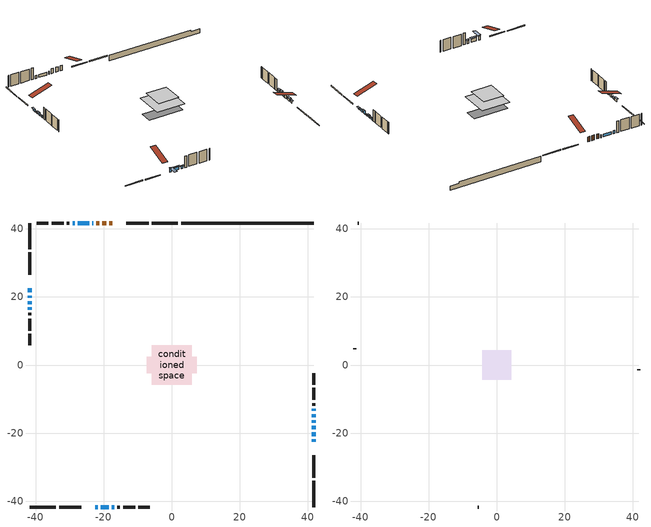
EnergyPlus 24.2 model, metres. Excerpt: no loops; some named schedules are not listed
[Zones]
conditioned space
 floor outside (Floor1 construction): -1.67,-1.67 -1.67,1.67 1.67,1.67 1.67,-1.67 z0.31
 floor adiabatic (AdiabaticFloorConstruction): -5.88,-5.88 -5.88,5.88 5.88,5.88 5.88,-5.88 z2.75
 floor foundation (Slab1 construction): -7.28,-2.48 -7.28,2.48 7.28,2.48 7.28,-2.48 z-1.98
 wall outside (RimJoist1 construction): 1.8,41.75 -5.9,41.75 / -41.75,-41.75 -34.04,-41.75 / -41.75,41.75 -41.75,34.04 / 41.75,-41.75 41.75,-34.04 z0.31:0.61
 wall outside (RimJoist2 construction): -6.83,41.75 -13.37,41.75 / -33.11,-41.75 -26.57,-41.75 / -41.75,33.11 -41.75,26.57 / 41.75,-33.11 41.75,-26.57 z0.31:0.61
 wall outside (AdiabaticWallConstruction 1): -17.44,41.75 -18.3,41.75 / -19.23,41.75 -20.43,41.75 / -21.35,41.75 -22.21,41.75 z0.31:2.34
 wall outside (AdiabaticWallConstruction): -22.5,-41.75 -21.74,-41.75 z0.31:1.99; -20.81,-41.75 -18.55,-41.75 z0.31:1.76; 41.75,-22.5 41.75,-21.84 z0.31:1.07; 41.75,-20.91 41.75,-19.77 z0.31:1.28; 41.75,-18.84 41.75,-17.87 z0.31:1.68; -17.62,-41.75 -16.96,-41.75 z0.31:1.45; -41.75,22.5 -41.75,21.33 / 41.75,-13.51 41.75,-12.9 z0.31:1.23; 41.75,-16.95 41.75,-16.28 / -41.75,20.41 -41.75,19.74 z0.31:0.72; -23.14,41.75 -23.36,41.75 / -41.75,18.81 -41.75,17.9 / -24.29,41.75 -27.59,41.75 / -28.52,41.75 -29.16,41.75 z0.31:1.53; 41.75,-15.35 41.75,-14.44 z0.31:1.43; -41.75,16.97 -41.75,16.28 z0.31:1.13
 wall outside (Wall1 construction): -30.09,41.75 -30.87,41.75 / -16.03,-41.75 -15.24,-41.75 / -41.75,15.35 -41.75,14.57 / 41.75,-11.97 41.75,-11.18 z0.31:5.19
 wall outside (Wall2 construction): -31.8,41.75 -35.34,41.75 / -14.31,-41.75 -10.77,-41.75 / -41.75,13.64 -41.75,10.1 / 41.75,-10.25 41.75,-6.71 z0.31:5.19
 wall outside (Wall3 construction): -36.27,41.75 -39.62,41.75 / -9.84,-41.75 -6.49,-41.75 / -41.75,9.17 -41.75,5.82 / 41.75,-5.78 41.75,-2.43 z0.31:5.19
 wall foundation (FoundationWall1 construction): 2.73,41.75,-1.98 2.73,41.75,0.31 37.84,41.75,0.31 37.84,41.75,-0.34 41.75,41.75,-0.34 41.75,41.75,-1.98
 window (WindowConstruction 12): -22.5,-41.75 -21.74,-41.75 z0.31:1.99
 window (WindowConstruction 6): -20.81,-41.75 -18.55,-41.75 z0.31:1.76
 window (WindowConstruction 7): 41.75,-22.5 41.75,-21.84 z0.31:1.07
 window (WindowConstruction 8): 41.75,-20.91 41.75,-19.77 z0.31:1.28
 window (WindowConstruction 9): 41.75,-18.84 41.75,-17.87 z0.31:1.68
 window (WindowConstruction 10): -17.62,-41.75 -16.96,-41.75 z0.31:1.45
 window (WindowConstruction 11): -41.75,22.5 -41.75,21.33 z0.31:1.22
 window (WindowConstruction 13): 41.75,-16.94 41.75,-16.28 z0.31:0.72
 window (WindowConstruction 14): -41.75,20.4 -41.75,19.74 z0.31:0.72
 window (WindowConstruction 15): -23.14,41.75 -23.36,41.75 z0.31:1.53
 window (WindowConstruction): 41.75,-15.35 41.75,-14.44 z0.31:1.43
 window (WindowConstruction 1): 41.75,-13.51 41.75,-12.9 z0.31:1.22
 window (WindowConstruction 2): -41.75,18.81 -41.75,17.9 z0.31:1.53
 window (WindowConstruction 3): -41.75,16.97 -41.75,16.28 z0.31:1.12
 window (WindowConstruction 4): -24.29,41.75 -27.59,41.75 z0.31:1.53
 window (WindowConstruction 5): -28.52,41.75 -29.16,41.75 z0.31:1.53
 door (Door): -17.44,41.75 -18.3,41.75 z0.31:2.34
 door (Door 1): -19.23,41.75 -20.43,41.75 z0.31:2.34
 door (Door 2): -21.36,41.75 -22.21,41.75 z0.31:2.34
 ceiling adiabatic (AdiabaticFloorConstruction): 5.88,-5.88 5.88,5.88 -5.88,5.88 -5.88,-5.88 z2.75
attic - vented
 floor to conditioned space (Floor2 construction Reversed): -4.32,-4.32 -4.32,4.32 4.32,4.32 4.32,-4.32 z5.19
 wall outside (Wall4 construction): -40.55,41.75 -40.82,41.75 / -5.56,-41.75 -5.3,-41.75 / -41.75,4.89 -41.75,4.62 / 41.75,-1.5 41.75,-1.24 z0.31:5.19
 roof outside (Roof1 construction): -16.51,41.75,5.19 -16.51,33.34,7.99 -14.3,33.34,7.99 -14.3,41.75,5.19; -23.43,-41.75,5.19 -23.43,-33.34,7.99 -25.65,-33.34,7.99 -25.65,-41.75,5.19; -41.75,23.43,5.19 -33.34,23.43,7.99 -33.34,25.65,7.99 -41.75,25.65,5.19; 41.75,-23.43,5.19 33.34,-23.43,7.99 33.34,-25.65,7.99 41.75,-25.65,5.19
shading: -21.5,-41.75 -22.74,-41.75 -22.74,-45.41 -21.5,-45.41 z2.23; -18.31,-41.75 -21.05,-41.75 -21.05,-42.35 -18.31,-42.35 z2; 41.75,-21.6 41.75,-22.74 42.35,-22.74 42.35,-21.6 z1.31; 41.75,-19.53 41.75,-21.15 42.35,-21.15 42.35,-19.53 z1.52; 41.75,-17.63 41.75,-19.08 42.35,-19.08 42.35,-17.63 z1.92; -16.72,-41.75 -17.86,-41.75 -17.86,-42.35 -16.72,-42.35 z1.69; -41.75,21.09 -41.75,22.74 -42.35,22.74 -42.35,21.09 z1.47; 41.75,-16.04 41.75,-17.18 42.35,-17.18 42.35,-16.04 z0.96; -41.75,19.5 -41.75,20.65 -42.35,20.65 -42.35,19.5 z0.96; 41.75,-14.2 41.75,-15.59 42.35,-15.59 42.35,-14.2 z1.67; 41.75,-12.66 41.75,-13.75 42.35,-13.75 42.35,-12.66 z1.47; -41.75,17.66 -41.75,19.05 -42.35,19.05 -42.35,17.66 z1.77; -41.75,16.04 -41.75,17.21 -42.35,17.21 -42.35,16.04 z1.36
[Building]
Building 1: Terrain=Suburbs
[Site:Location]
London AP_ON: Latitude {deg}=43.03; Longitude {deg}=-81.15; Time Zone {hr}=-5; Elevation {m}=278; Keep Site Location Information=Yes
[Site:GroundTemperature:Shallow]
3.98693, 1.93205, 1.76749, 2.74264, 6.6573, 10.5537, 13.9317, 16.0716, 16.2534, 14.513, 11.2211, 7.44421
[Site:WaterMainsTemperature]
Calculation Method=Schedule; Temperature Schedule=mains temperature schedule
[Material] Roughness=Rough; Thermal Absorptance=0.9
Name | Thickness {m} | Conductivity {W/m-K} | Density {kg/m3} | Specific Heat {J/kg-K} | Solar Absorptance | Visible Absorptance
asphalt or fiberglass shingles | 0.00635 | 0.162714 | 1121.4 | 1465.45 | 0.4 | 0.4
ceiling loosefill ins | 0.169333 | 0.0480833 | 16.02 | 1046.75 | 0.7 | 0.7
ceiling stud and cavity | 0.1397 | 0.463952 | 65.682 | 1177.47 | 0.7 | 0.7
concrete 4.0 in. | 0.1016 | 1.803125 | 2242.8 | 837.4 | 0.7 | 0.7
concrete 8.0 in. | 0.2032 | 1.803125 | 2242.8 | 837.4 | 0.7 | 0.7
door material | 0.04445 | 0.053851 | 512.64 | 1214.23 | 0.7 | 0.7
door material 1 | 0.04445 | 0.20624 | 512.64 | 1214.23 | 0.7 | 0.7
exterior vertical ins | 0.0457286 | 0.029427 | 32.04 | 1214.23 | 0.7 | 0.7
floor covering | 0.0127 | 0.0433444 | 54.468 | 1339.84 | 0.6 | 0.6
floor rigid ins; rim joist rigid ins | 0.051816 | 0.029427 | 32.04 | 1214.23 | 0.7 | 0.7
floor rigid ins 1; wall rigid ins | 0.512978 | 0.029427 | 32.04 | 1214.23 | 0.7 | 0.7
floor stud and cavity | 0.1397 | 0.0815226 | 92.3553 | 1139.71 | 0.7 | 0.7
floor stud and cavity 1 | 0.1397 | 1.75129 | 37.0049 | 1207.88 | 0.7 | 0.7
furniture material conditioned space 1 | 0.1524 | 0.115458 | 640.8 | 1214.23 | 0.6 | 0.6
gypsum board | 0.0127 | 0.160291 | 801 | 837.4 | 0.6 | 0.6
gypsum board 1 | 0.0127 | 0.160291 | 801 | 837.4 | 0.7 | 0.7
osb sheathing 0.5 in. | 0.0127 | 0.115458 | 512.64 | 1214.23 | 0.7 | 0.7
osb sheathing 0.75 in. | 0.01905 | 0.115458 | 512.64 | 1214.23 | 0.7 | 0.7
osb sheathing 2.0 in. | 0.0508 | 0.115458 | 512.64 | 1214.23 | 0.7 | 0.7
rim joist stud and cavity | 0.0508 | 0.0402607 | 125.044 | 1163.47 | 0.6 | 0.6
rim joist stud and cavity 1 | 0.0508 | 0.0406006 | 125.044 | 1163.47 | 0.6 | 0.6
wall stud and cavity | 0.1397 | 0.0917207 | 139.0536 | 1170.24 | 0.7 | 0.7
wall stud and cavity 1 | 0.1397 | 0.0823012 | 139.0536 | 1170.24 | 0.7 | 0.7
wall stud and cavity 2 | 0.1397 | 0.094676 | 139.0536 | 1170.24 | 0.7 | 0.7
wall stud and cavity 3 | 0.0889 | 6.9971 | 50.32683 | 1063.81 | 0.6 | 0.6
wall stud and cavity 4 | 0.0889 | 0.380278 | 52.3479 | 1209.89 | 0.7 | 0.7
wall stud and cavity 5 | 0.0889 | 0.391764 | 83.0341 | 1211.67 | 0.7 | 0.7
wood siding | 0.0254 | 0.102417 | 544.68 | 1172.36 | 0.4 | 0.4
wood siding 1 | 0.00254 | 0.102417 | 544.68 | 1172.36 | 0.4 | 0.4
wood siding 2; wood siding 3; wood siding 4 | 0.0254 | 0.102417 | 544.68 | 1172.36 | 0.7 | 0.7
[WindowMaterial:SimpleGlazingSystem]
Name | U-Factor {W/m2-K} | Solar Heat Gain Coefficient
WindowMaterial | 3.28416 | 0.53
WindowMaterial 1 | 3.267689 | 0.46
WindowMaterial 10 | 3.267689 | 0.53
WindowMaterial 11 | 4.48392 | 0.64
WindowMaterial 12 | 3.2234 | 0.36
WindowMaterial 2 | 3.28416 | 0.54
WindowMaterial 3 | 3.31425 | 0.38
WindowMaterial 4 | 3.27734 | 0.62
WindowMaterial 5 | 3.31141 | 0.61
WindowMaterial 6 | 3.27961 | 0.65
WindowMaterial 7 | 3.26882 | 0.45
WindowMaterial 8 | 3.28586 | 0.54
WindowMaterial 9 | 3.30232 | 0.66
[Construction]
AdiabaticFloorConstruction: floor stud and cavity 1, floor rigid ins 1, osb sheathing 0.75 in., floor covering
AdiabaticWallConstruction: wood siding 3, wall rigid ins, wall stud and cavity 4, gypsum board
AdiabaticWallConstruction 1: wood siding 4, wall rigid ins, wall stud and cavity 4, gypsum board
Door; Door 1: door material
Door 2: door material 1
Floor1 construction: floor stud and cavity, floor rigid ins, osb sheathing 0.75 in., floor covering
Floor2 construction Reversed: gypsum board, ceiling stud and cavity, ceiling loosefill ins
FoundationWall1 construction: concrete 8.0 in., gypsum board 1
furniture construction conditioned space 1: furniture material conditioned space 1
PartitionWallConstruction: gypsum board, wall stud and cavity 5, gypsum board
RimJoist1 construction: wood siding 2, rim joist rigid ins, osb sheathing 2.0 in., rim joist stud and cavity
RimJoist2 construction: wood siding 2, rim joist rigid ins, osb sheathing 2.0 in., rim joist stud and cavity 1
Roof1 construction: asphalt or fiberglass shingles
Slab1 construction: concrete 4.0 in.
Wall1 construction: wood siding, osb sheathing 0.5 in., wall stud and cavity, gypsum board
Wall2 construction: wood siding, osb sheathing 0.5 in., wall stud and cavity 1, gypsum board
Wall3 construction: wood siding, osb sheathing 0.5 in., wall stud and cavity 2, gypsum board
Wall4 construction: wood siding 1, wall stud and cavity 3
WindowConstruction: WindowMaterial
WindowConstruction 1: WindowMaterial 1
WindowConstruction 10: WindowMaterial 10
WindowConstruction 11; WindowConstruction 2: WindowMaterial 2
WindowConstruction 12: WindowMaterial 11
WindowConstruction 13; WindowConstruction 14; WindowConstruction 15: WindowMaterial 12
WindowConstruction 3: WindowMaterial 3
WindowConstruction 4: WindowMaterial 4
WindowConstruction 5: WindowMaterial 5
WindowConstruction 6: WindowMaterial 6
WindowConstruction 7: WindowMaterial 7
WindowConstruction 8: WindowMaterial 8
WindowConstruction 9: WindowMaterial 9
[Zone] Multiplier=1; Part of Total Floor Area=Yes
Name | Volume {m3}
attic - vented | 33.8977
conditioned space | 525.8
[Space]
Name | Zone | Volume {m3}
attic - vented 1 | attic - vented | 33.8977
conditioned space 1 | conditioned space | 525.8
[ZoneInfiltration:EffectiveLeakageArea]
infil attic - vented 1: Zone or Space=attic - vented 1; Schedule=Always On Discrete; Effective Air Leakage Area {cm2}=3251.35; Stack Coefficient=0.000534005; Wind Coefficient=1.56132e-05
[ZoneMixing]
whole house fan mix: Zone or Space=attic - vented; Schedule=Always On Continuous; Design Flow Rate Calculation Method=Flow/Zone; Design Flow Rate {m3/s}=0; Source Zone or Space=conditioned space
[SurfaceProperty:ExposedFoundationPerimeter]
Slab1: Exposed Perimeter Calculation Method=TotalExposedPerimeter; Total Exposed Perimeter {m}=39.014
[InternalMass] Zone or ZoneList=conditioned space; Space or SpaceList=conditioned space 1
Name | Construction | Surface Area {m2}
furniture mass conditioned space 1 | furniture construction conditioned space 1 | 88.576
partition wall mass | PartitionWallConstruction | 221.44
[Lights]
interior lighting: Zone or ZoneList or Space or SpaceList=conditioned space 1; Schedule=interior lighting schedule; Design Level Calculation Method=LightingLevel; Lighting Level {W}=343.2; Return Air Fraction=0; Fraction Radiant=0.6; Fraction Visible=0.2; Fraction Replaceable=1
[People]
occupants: Zone or ZoneList or Space or SpaceList=conditioned space 1; Number of People Schedule=occupants schedule; Number of People Calculation Method=People; Number of People=3; Fraction Radiant=0.314171; Sensible Heat Fraction=0.56303; Activity Level Schedule=occupants activity schedule; Carbon Dioxide Generation Rate {m3/s-W}=0; Enable ASHRAE 55 Comfort Warnings=No; Mean Radiant Temperature Calculation Type=EnclosureAveraged
[ElectricEquipment] Zone or ZoneList or Space or SpaceList=conditioned space 1; Design Level Calculation Method=EquipmentLevel
Name | Schedule | Design Level {W} | Fraction Latent | Fraction Radiant | Fraction Lost
clothes dryer | clothes dryer schedule | 140.772 | 0.015 | 0.081 | 0.85
clothes washer | clothes washer schedule | 32.1985 | 0.03 | 0.162 | 0.7
cooking range | cooking range schedule | 215.147 | 0.08 | 0.432 | 0.2
dishwasher | dishwasher schedule | 66.8632 | 0.3 | 0.18 | 0.4
fridge | fridge schedule | 72.9452 | 0 | 0.6 | 0
mech vent bath fan 0 | mech vent bath fan 0 schedule | 50.2 | 0 | 0 | 1
mech vent bath fan 1 | mech vent bath fan 1 schedule | 50.2 | 0 | 0 | 1
mech vent house fan | mech vent house fan schedule | 0 | 0 | 0 | 1
mech vent house fan cfis | mech vent house fan cfis schedule | 0 | 0 | 0 | 0
mech vent range fan 0 | mech vent range fan 0 schedule | 57 | 0 | 0 | 1
misc plug loads | misc plug loads schedule | 494.7 | 0.045 | 0.513 | 0.1
whole house fan | Always On Discrete | 0 | 0 | 0 | 1
[OtherEquipment] Zone or ZoneList or Space or SpaceList=conditioned space 1; Design Level Calculation Method=EquipmentLevel
Name | Fuel Type | Schedule | Design Level {W} | Fraction Latent | Fraction Radiant | Fraction Lost
clothes dryer 1 | Electricity | clothes dryer schedule | 0 | 0.015 | 0.081 | 0.85
cooking range 1 | Electricity | cooking range schedule | 0 | 0.08 | 0.432 | 0.2
general water use latent | None | general water use schedule | 62.594 | 1 | 0 | 0
general water use sensible | None | general water use schedule | -61.6891 | 0 | 0.6 | 0
mech vent house fan latent load | None | Always On Discrete | 0 | 1 | 0 | 0
mech vent house fan sensible load | None | Always On Discrete | 0 | 0 | 0 | 0
water heater energy adjustment1 | NaturalGas | Always On Discrete | 0.01 | 0 | 0 | 1
[ZoneInfiltration:DesignFlowRate] Zone or ZoneList or Space or SpaceList=conditioned space 1; Schedule=Always On Discrete; Design Flow Rate Calculation Method=Flow/Zone; Design Flow Rate {m3/s}=0
infil flow; natural vent flow; whole house fan flow
[Foundation:Kiva]
Foundation Kiva 1: Initial Indoor Air Temperature {C}=18; Wall Height Above Grade {m}=0.309982; Wall Depth Below Slab {m}=0.2032; Custom Block Material Name 1=exterior vertical ins; Custom Block Depth 1 {m}=2.28999; Custom Block X Position 1 {m}=0.2159; Custom Block Z Position 1 {m}=0
[Foundation:Kiva:Settings]
Soil Conductivity {W/m-K}=0.849921; Soil Density {kg/m3}=1842.3; Soil Specific Heat {J/kg-K}=418.7; Ground Solar Absorptivity=0.9; Ground Thermal Absorptivity=0.9; Ground Surface Roughness {m}=0.03; Far-Field Width {m}=40; Deep-Ground Boundary Condition=ZeroFlux; Deep-Ground Depth {m}=40; Minimum Cell Dimension {m}=0.2; Maximum Cell Growth Coefficient=3; Simulation Timestep=Timestep
[Exterior:Lights]
exterior lighting: Schedule=exterior lighting schedule; Design Level {W}=75.6
[Schedule:Constant]
Name | Hourly Value
Always On Continuous; mech vent house fan schedule; mech vent house fan cfis schedule; Always On Discrete | 1
occupants activity schedule | 117.228
fridge schedule | 0
[Schedule:Week:Daily]
interior lighting schedule Week Rule - Jan1-Jan27: interior lighting schedule day, interior lighting schedule day, interior lighting schedule day, interior lighting schedule day, interior lighting schedule day, interior lighting schedule day, interior lighting schedule day, interior lighting schedule default day, interior lighting schedule default day, interior lighting schedule default day, interior lighting schedule default day, interior lighting schedule default day
interior lighting schedule Week Rule - Jan28-Feb3: interior lighting schedule day, interior lighting schedule day, interior lighting schedule day, interior lighting schedule day, interior lighting schedule day 1, interior lighting schedule day 1, interior lighting schedule day 1, interior lighting schedule default day, interior lighting schedule default day, interior lighting schedule default day, interior lighting schedule default day, interior lighting schedule default day
interior lighting schedule Week Rule - Feb4-Feb24: interior lighting schedule day 1, interior lighting schedule day 1, interior lighting schedule day 1, interior lighting schedule day 1, interior lighting schedule day 1, interior lighting schedule day 1, interior lighting schedule day 1, interior lighting schedule default day, interior lighting schedule default day, interior lighting schedule default day, interior lighting schedule default day, interior lighting schedule default day
interior lighting schedule Week Rule - Feb25-Mar3: interior lighting schedule day 1, interior lighting schedule day 1, interior lighting schedule day 1, interior lighting schedule day 1, interior lighting schedule day 2, interior lighting schedule day 2, interior lighting schedule day 2, interior lighting schedule default day, interior lighting schedule default day, interior lighting schedule default day, interior lighting schedule default day, interior lighting schedule default day
interior lighting schedule Week Rule - Mar4-Mar31: interior lighting schedule day 2, interior lighting schedule day 2, interior lighting schedule day 2, interior lighting schedule day 2, interior lighting schedule day 2, interior lighting schedule day 2, interior lighting schedule day 2, interior lighting schedule default day, interior lighting schedule default day, interior lighting schedule default day, interior lighting schedule default day, interior lighting schedule default day
interior lighting schedule Week Rule - Apr1-Apr28: interior lighting schedule day 3, interior lighting schedule day 3, interior lighting schedule day 3, interior lighting schedule day 3, interior lighting schedule day 3, interior lighting schedule day 3, interior lighting schedule day 3, interior lighting schedule default day, interior lighting schedule default day, interior lighting schedule default day, interior lighting schedule default day, interior lighting schedule default day
interior lighting schedule Week Rule - Apr29-May5: interior lighting schedule day 3, interior lighting schedule day 3, interior lighting schedule day 4, interior lighting schedule day 4, interior lighting schedule day 4, interior lighting schedule day 4, interior lighting schedule day 4, interior lighting schedule default day, interior lighting schedule default day, interior lighting schedule default day, interior lighting schedule default day, interior lighting schedule default day
interior lighting schedule Week Rule - May6-May26: interior lighting schedule day 4, interior lighting schedule day 4, interior lighting schedule day 4, interior lighting schedule day 4, interior lighting schedule day 4, interior lighting schedule day 4, interior lighting schedule day 4, interior lighting schedule default day, interior lighting schedule default day, interior lighting schedule default day, interior lighting schedule default day, interior lighting schedule default day
interior lighting schedule Week Rule - May27-Jun2: interior lighting schedule day 4, interior lighting schedule day 4, interior lighting schedule day 4, interior lighting schedule day 4, interior lighting schedule day 4, interior lighting schedule day 5, interior lighting schedule day 5, interior lighting schedule default day, interior lighting schedule default day, interior lighting schedule default day, interior lighting schedule default day, interior lighting schedule default day
interior lighting schedule Week Rule - Jun3-Jun30: interior lighting schedule day 5, interior lighting schedule day 5, interior lighting schedule day 5, interior lighting schedule day 5, interior lighting schedule day 5, interior lighting schedule day 5, interior lighting schedule day 5, interior lighting schedule default day, interior lighting schedule default day, interior lighting schedule default day, interior lighting schedule default day, interior lighting schedule default day
interior lighting schedule Week Rule - Jul1-Jul28: interior lighting schedule day 6, interior lighting schedule day 6, interior lighting schedule day 6, interior lighting schedule day 6, interior lighting schedule day 6, interior lighting schedule day 6, interior lighting schedule day 6, interior lighting schedule default day, interior lighting schedule default day, interior lighting schedule default day, interior lighting schedule default day, interior lighting schedule default day
interior lighting schedule Week Rule - Jul29-Aug4: interior lighting schedule day 6, interior lighting schedule day 6, interior lighting schedule day 6, interior lighting schedule day 7, interior lighting schedule day 7, interior lighting schedule day 7, interior lighting schedule day 7, interior lighting schedule default day, interior lighting schedule default day, interior lighting schedule default day, interior lighting schedule default day, interior lighting schedule default day
interior lighting schedule Week Rule - Aug5-Aug25: interior lighting schedule day 7, interior lighting schedule day 7, interior lighting schedule day 7, interior lighting schedule day 7, interior lighting schedule day 7, interior lighting schedule day 7, interior lighting schedule day 7, interior lighting schedule default day, interior lighting schedule default day, interior lighting schedule default day, interior lighting schedule default day, interior lighting schedule default day
interior lighting schedule Week Rule - Aug26-Sep1: interior lighting schedule day 7, interior lighting schedule day 7, interior lighting schedule day 7, interior lighting schedule day 7, interior lighting schedule day 7, interior lighting schedule day 7, interior lighting schedule day 8, interior lighting schedule default day, interior lighting schedule default day, interior lighting schedule default day, interior lighting schedule default day, interior lighting schedule default day
interior lighting schedule Week Rule - Sep2-Sep29: interior lighting schedule day 8, interior lighting schedule day 8, interior lighting schedule day 8, interior lighting schedule day 8, interior lighting schedule day 8, interior lighting schedule day 8, interior lighting schedule day 8, interior lighting schedule default day, interior lighting schedule default day, interior lighting schedule default day, interior lighting schedule default day, interior lighting schedule default day
interior lighting schedule Week Rule - Sep30-Oct6: interior lighting schedule day 8, interior lighting schedule day 9, interior lighting schedule day 9, interior lighting schedule day 9, interior lighting schedule day 9, interior lighting schedule day 9, interior lighting schedule day 9, interior lighting schedule default day, interior lighting schedule default day, interior lighting schedule default day, interior lighting schedule default day, interior lighting schedule default day
interior lighting schedule Week Rule - Oct7-Oct27: interior lighting schedule day 9, interior lighting schedule day 9, interior lighting schedule day 9, interior lighting schedule day 9, interior lighting schedule day 9, interior lighting schedule day 9, interior lighting schedule day 9, interior lighting schedule default day, interior lighting schedule default day, interior lighting schedule default day, interior lighting schedule default day, interior lighting schedule default day
interior lighting schedule Week Rule - Oct28-Nov3: interior lighting schedule day 9, interior lighting schedule day 9, interior lighting schedule day 9, interior lighting schedule day 9, interior lighting schedule day 10, interior lighting schedule day 10, interior lighting schedule day 10, interior lighting schedule default day, interior lighting schedule default day, interior lighting schedule default day, interior lighting schedule default day, interior lighting schedule default day
interior lighting schedule Week Rule - Nov4-Nov24: interior lighting schedule day 10, interior lighting schedule day 10, interior lighting schedule day 10, interior lighting schedule day 10, interior lighting schedule day 10, interior lighting schedule day 10, interior lighting schedule day 10, interior lighting schedule default day, interior lighting schedule default day, interior lighting schedule default day, interior lighting schedule default day, interior lighting schedule default day
interior lighting schedule Week Rule - Nov25-Dec1: interior lighting schedule day 10, interior lighting schedule day 10, interior lighting schedule day 10, interior lighting schedule day 10, interior lighting schedule day 10, interior lighting schedule day 10, interior lighting schedule day 11, interior lighting schedule default day, interior lighting schedule default day, interior lighting schedule default day, interior lighting schedule default day, interior lighting schedule default day
interior lighting schedule Week Rule - Dec2-Dec31: interior lighting schedule day 11, interior lighting schedule day 11, interior lighting schedule day 11, interior lighting schedule day 11, interior lighting schedule day 11, interior lighting schedule day 11, interior lighting schedule day 11, interior lighting schedule default day, interior lighting schedule default day, interior lighting schedule default day, interior lighting schedule default day, interior lighting schedule default day
occupants schedule Week Rule - Jan1-Dec31: occupants schedule day, occupants schedule day, occupants schedule day, occupants schedule day, occupants schedule day, occupants schedule day, occupants schedule day, occupants schedule default day, occupants schedule default day, occupants schedule default day, occupants schedule default day, occupants schedule default day
clothes dryer schedule Week Rule - Jan1-Dec31: clothes dryer schedule day, clothes dryer schedule day, clothes dryer schedule day, clothes dryer schedule day, clothes dryer schedule day, clothes dryer schedule day, clothes dryer schedule day, clothes dryer schedule default day, clothes dryer schedule default day, clothes dryer schedule default day, clothes dryer schedule default day, clothes dryer schedule default day
clothes washer schedule Week Rule - Jan1-Dec31: clothes washer schedule day, clothes washer schedule day, clothes washer schedule day, clothes washer schedule day, clothes washer schedule day, clothes washer schedule day, clothes washer schedule day, clothes washer schedule default day, clothes washer schedule default day, clothes washer schedule default day, clothes washer schedule default day, clothes washer schedule default day
cooking range schedule Week Rule - Jan1-Dec31: cooking range schedule day, cooking range schedule day, cooking range schedule day, cooking range schedule day, cooking range schedule day, cooking range schedule day, cooking range schedule day, cooking range schedule default day, cooking range schedule default day, cooking range schedule default day, cooking range schedule default day, cooking range schedule default day
dishwasher schedule Week Rule - Jan1-Dec31: dishwasher schedule day, dishwasher schedule day, dishwasher schedule day, dishwasher schedule day, dishwasher schedule day, dishwasher schedule day, dishwasher schedule day, dishwasher schedule default day, dishwasher schedule default day, dishwasher schedule default day, dishwasher schedule default day, dishwasher schedule default day
mech vent bath fan 0 schedule Week Rule - Jan1-Dec31: mech vent bath fan 0 schedule day, mech vent bath fan 0 schedule day, mech vent bath fan 0 schedule day, mech vent bath fan 0 schedule day, mech vent bath fan 0 schedule day, mech vent bath fan 0 schedule day, mech vent bath fan 0 schedule day, mech vent bath fan 0 schedule default day, mech vent bath fan 0 schedule default day, mech vent bath fan 0 schedule default day, mech vent bath fan 0 schedule default day, mech vent bath fan 0 schedule default day
mech vent bath fan 1 schedule Week Rule - Jan1-Dec31: mech vent bath fan 1 schedule day, mech vent bath fan 1 schedule day, mech vent bath fan 1 schedule day, mech vent bath fan 1 schedule day, mech vent bath fan 1 schedule day, mech vent bath fan 1 schedule day, mech vent bath fan 1 schedule day, mech vent bath fan 1 schedule default day, mech vent bath fan 1 schedule default day, mech vent bath fan 1 schedule default day, mech vent bath fan 1 schedule default day, mech vent bath fan 1 schedule default day
mech vent range fan 0 schedule Week Rule - Jan1-Dec31: mech vent range fan 0 schedule day, mech vent range fan 0 schedule day, mech vent range fan 0 schedule day, mech vent range fan 0 schedule day, mech vent range fan 0 schedule day, mech vent range fan 0 schedule day, mech vent range fan 0 schedule day, mech vent range fan 0 schedule default day, mech vent range fan 0 schedule default day, mech vent range fan 0 schedule default day, mech vent range fan 0 schedule default day, mech vent range fan 0 schedule default day
misc plug loads schedule Week Rule - Jan1-Dec31: misc plug loads schedule day, misc plug loads schedule day, misc plug loads schedule day, misc plug loads schedule day, misc plug loads schedule day, misc plug loads schedule day, misc plug loads schedule day, misc plug loads schedule default day, misc plug loads schedule default day, misc plug loads schedule default day, misc plug loads schedule default day, misc plug loads schedule default day
general water use schedule Week Rule - Jan1-Dec31: general water use schedule day, general water use schedule day, general water use schedule day, general water use schedule day, general water use schedule day, general water use schedule day, general water use schedule day, general water use schedule default day, general water use schedule default day, general water use schedule default day, general water use schedule default day, general water use schedule default day
exterior lighting schedule Week Rule - Jan1-Jan27: exterior lighting schedule day, exterior lighting schedule day, exterior lighting schedule day, exterior lighting schedule day, exterior lighting schedule day, exterior lighting schedule day, exterior lighting schedule day, exterior lighting schedule default day, exterior lighting schedule default day, exterior lighting schedule default day, exterior lighting schedule default day, exterior lighting schedule default day
exterior lighting schedule Week Rule - Jan28-Feb3: exterior lighting schedule day, exterior lighting schedule day, exterior lighting schedule day, exterior lighting schedule day, exterior lighting schedule day 1, exterior lighting schedule day 1, exterior lighting schedule day 1, exterior lighting schedule default day, exterior lighting schedule default day, exterior lighting schedule default day, exterior lighting schedule default day, exterior lighting schedule default day
exterior lighting schedule Week Rule - Feb4-Feb24: exterior lighting schedule day 1, exterior lighting schedule day 1, exterior lighting schedule day 1, exterior lighting schedule day 1, exterior lighting schedule day 1, exterior lighting schedule day 1, exterior lighting schedule day 1, exterior lighting schedule default day, exterior lighting schedule default day, exterior lighting schedule default day, exterior lighting schedule default day, exterior lighting schedule default day
exterior lighting schedule Week Rule - Feb25-Mar3: exterior lighting schedule day 1, exterior lighting schedule day 1, exterior lighting schedule day 1, exterior lighting schedule day 1, exterior lighting schedule day 2, exterior lighting schedule day 2, exterior lighting schedule day 2, exterior lighting schedule default day, exterior lighting schedule default day, exterior lighting schedule default day, exterior lighting schedule default day, exterior lighting schedule default day
exterior lighting schedule Week Rule - Mar4-Mar31: exterior lighting schedule day 2, exterior lighting schedule day 2, exterior lighting schedule day 2, exterior lighting schedule day 2, exterior lighting schedule day 2, exterior lighting schedule day 2, exterior lighting schedule day 2, exterior lighting schedule default day, exterior lighting schedule default day, exterior lighting schedule default day, exterior lighting schedule default day, exterior lighting schedule default day
exterior lighting schedule Week Rule - Apr1-Apr28: exterior lighting schedule day 3, exterior lighting schedule day 3, exterior lighting schedule day 3, exterior lighting schedule day 3, exterior lighting schedule day 3, exterior lighting schedule day 3, exterior lighting schedule day 3, exterior lighting schedule default day, exterior lighting schedule default day, exterior lighting schedule default day, exterior lighting schedule default day, exterior lighting schedule default day
exterior lighting schedule Week Rule - Apr29-May5: exterior lighting schedule day 3, exterior lighting schedule day 3, exterior lighting schedule day 4, exterior lighting schedule day 4, exterior lighting schedule day 4, exterior lighting schedule day 4, exterior lighting schedule day 4, exterior lighting schedule default day, exterior lighting schedule default day, exterior lighting schedule default day, exterior lighting schedule default day, exterior lighting schedule default day
exterior lighting schedule Week Rule - May6-May26: exterior lighting schedule day 4, exterior lighting schedule day 4, exterior lighting schedule day 4, exterior lighting schedule day 4, exterior lighting schedule day 4, exterior lighting schedule day 4, exterior lighting schedule day 4, exterior lighting schedule default day, exterior lighting schedule default day, exterior lighting schedule default day, exterior lighting schedule default day, exterior lighting schedule default day
exterior lighting schedule Week Rule - May27-Jun2: exterior lighting schedule day 4, exterior lighting schedule day 4, exterior lighting schedule day 4, exterior lighting schedule day 4, exterior lighting schedule day 4, exterior lighting schedule day 5, exterior lighting schedule day 5, exterior lighting schedule default day, exterior lighting schedule default day, exterior lighting schedule default day, exterior lighting schedule default day, exterior lighting schedule default day
exterior lighting schedule Week Rule - Jun3-Jun30: exterior lighting schedule day 5, exterior lighting schedule day 5, exterior lighting schedule day 5, exterior lighting schedule day 5, exterior lighting schedule day 5, exterior lighting schedule day 5, exterior lighting schedule day 5, exterior lighting schedule default day, exterior lighting schedule default day, exterior lighting schedule default day, exterior lighting schedule default day, exterior lighting schedule default day
[Schedule:Year]
interior lighting schedule: interior lighting schedule Week Rule - Jan1-Jan27, 1, 1, 1, 27, interior lighting schedule Week Rule - Jan28-Feb3, 1, 28, 2, 3, interior lighting schedule Week Rule - Feb4-Feb24, 2, 4, 2, 24, interior lighting schedule Week Rule - Feb25-Mar3, 2, 25, 3, 3, interior lighting schedule Week Rule - Mar4-Mar31, 3, 4, 3, 31, interior lighting schedule Week Rule - Apr1-Apr28, 4, 1, 4, 28, interior lighting schedule Week Rule - Apr29-May5, 4, 29, 5, 5, interior lighting schedule Week Rule - May6-May26, 5, 6, 5, 26, interior lighting schedule Week Rule - May27-Jun2, 5, 27, 6, 2, interior lighting schedule Week Rule - Jun3-Jun30, 6, 3, 6, 30, interior lighting schedule Week Rule - Jul1-Jul28, 7, 1, 7, 28, interior lighting schedule Week Rule - Jul29-Aug4, 7, 29, 8, 4, interior lighting schedule Week Rule - Aug5-Aug25, 8, 5, 8, 25, interior lighting schedule Week Rule - Aug26-Sep1, 8, 26, 9, 1, interior lighting schedule Week Rule - Sep2-Sep29, 9, 2, 9, 29, interior lighting schedule Week Rule - Sep30-Oct6, 9, 30, 10, 6, interior lighting schedule Week Rule - Oct7-Oct27, 10, 7, 10, 27, interior lighting schedule Week Rule - Oct28-Nov3, 10, 28, 11, 3, interior lighting schedule Week Rule - Nov4-Nov24, 11, 4, 11, 24, interior lighting schedule Week Rule - Nov25-Dec1, 11, 25, 12, 1, interior lighting schedule Week Rule - Dec2-Dec31, 12, 2, 12, 31
occupants schedule: occupants schedule Week Rule - Jan1-Dec31, 1, 1, 12, 31
clothes dryer schedule: clothes dryer schedule Week Rule - Jan1-Dec31, 1, 1, 12, 31
clothes washer schedule: clothes washer schedule Week Rule - Jan1-Dec31, 1, 1, 12, 31
cooking range schedule: cooking range schedule Week Rule - Jan1-Dec31, 1, 1, 12, 31
dishwasher schedule: dishwasher schedule Week Rule - Jan1-Dec31, 1, 1, 12, 31
mech vent bath fan 0 schedule: mech vent bath fan 0 schedule Week Rule - Jan1-Dec31, 1, 1, 12, 31
mech vent bath fan 1 schedule: mech vent bath fan 1 schedule Week Rule - Jan1-Dec31, 1, 1, 12, 31
mech vent range fan 0 schedule: mech vent range fan 0 schedule Week Rule - Jan1-Dec31, 1, 1, 12, 31
misc plug loads schedule: misc plug loads schedule Week Rule - Jan1-Dec31, 1, 1, 12, 31
general water use schedule: general water use schedule Week Rule - Jan1-Dec31, 1, 1, 12, 31
exterior lighting schedule: exterior lighting schedule Week Rule - Jan1-Jan27, 1, 1, 1, 27, exterior lighting schedule Week Rule - Jan28-Feb3, 1, 28, 2, 3, exterior lighting schedule Week Rule - Feb4-Feb24, 2, 4, 2, 24, exterior lighting schedule Week Rule - Feb25-Mar3, 2, 25, 3, 3, exterior lighting schedule Week Rule - Mar4-Mar31, 3, 4, 3, 31, exterior lighting schedule Week Rule - Apr1-Apr28, 4, 1, 4, 28, exterior lighting schedule Week Rule - Apr29-May5, 4, 29, 5, 5, exterior lighting schedule Week Rule - May6-May26, 5, 6, 5, 26, exterior lighting schedule Week Rule - May27-Jun2, 5, 27, 6, 2, exterior lighting schedule Week Rule - Jun3-Jun30, 6, 3, 6, 30, exterior lighting schedule Week Rule - Jul1-Jul28, 7, 1, 7, 28, exterior lighting schedule Week Rule - Jul29-Aug4, 7, 29, 8, 4, exterior lighting schedule Week Rule - Aug5-Aug25, 8, 5, 8, 25, exterior lighting schedule Week Rule - Aug26-Sep1, 8, 26, 9, 1, exterior lighting schedule Week Rule - Sep2-Sep29, 9, 2, 9, 29, exterior lighting schedule Week Rule - Sep30-Oct6, 9, 30, 10, 6, exterior lighting schedule Week Rule - Oct7-Oct27, 10, 7, 10, 27, exterior lighting schedule Week Rule - Oct28-Nov3, 10, 28, 11, 3, exterior lighting schedule Week Rule - Nov4-Nov24, 11, 4, 11, 24, exterior lighting schedule Week Rule - Nov25-Dec1, 11, 25, 12, 1, exterior lighting schedule Week Rule - Dec2-Dec31, 12, 2, 12, 31
[Schedule:Compact]
mains temperature schedule: Through: 01/01, For: AllDays, Until: 24:00, 7.96722, Through: 01/02, For: AllDays, Until: 24:00, 7.89722, Through: 01/03, For: AllDays, Until: 24:00, 7.82778, Through: 01/04, For: AllDays, Until: 24:00, 7.76, Through: 01/05, For: AllDays, Until: 24:00, 7.69333, Through: 01/06, For: AllDays, Until: 24:00, 7.62778, Through: 01/07, For: AllDays, Until: 24:00, 7.56389, Through: 01/08, For: AllDays, Until: 24:00, 7.50167, Through: 01/09, For: AllDays, Until: 24:00, 7.44056, Through: 01/10, For: AllDays, Until: 24:00, 7.38056, Through: 01/11, For: AllDays, Until: 24:00, 7.32222, Through: 01/12, For: AllDays, Until: 24:00, 7.26556, Through: 01/13, For: AllDays, Until: 24:00, 7.21, Through: 01/14, For: AllDays, Until: 24:00, 7.15556, Through: 01/15, For: AllDays, Until: 24:00, 7.10333, Through: 01/16, For: AllDays, Until: 24:00, 7.05222, Through: 01/17, For: AllDays, Until: 24:00, 7.00278, Through: 01/18, For: AllDays, Until: 24:00, 6.955, Through: 01/19, For: AllDays, Until: 24:00, 6.90833, Through: 01/20, For: AllDays, Until: 24:00, 6.86389, Through: 01/21, For: AllDays, Until: 24:00, 6.82056, Through: 01/22, For: AllDays, Until: 24:00, 6.77889, Through: 01/23, For: AllDays, Until: 24:00, 6.73889, Through: 01/24, For: AllDays, Until: 24:00, 6.7, Through: 01/25, For: AllDays, Until: 24:00, 6.66333, Through: 01/26, For: AllDays, Until: 24:00, 6.62833, Through: 01/27, For: AllDays, Until: 24:00, 6.59444, Through: 01/28, For: AllDays, Until: 24:00, 6.56278, Through: 01/29, For: AllDays, Until: 24:00, 6.53222, Through: 01/30, For: AllDays, Until: 24:00, 6.50389, Through: 01/31, For: AllDays, Until: 24:00, 6.47722, Through: 02/01, For: AllDays, Until: 24:00, 6.45167, Through: 02/02, For: AllDays, Until: 24:00, 6.42833, Through: 02/03, For: AllDays, Until: 24:00, 6.40667, Through: 02/04, For: AllDays, Until: 24:00, 6.38611, Through: 02/05, For: AllDays, Until: 24:00, 6.36778, Through: 02/06, For: AllDays, Until: 24:00, 6.35111, Through: 02/07, For: AllDays, Until: 24:00, 6.33611, Through: 02/08, For: AllDays, Until: 24:00, 6.32333, Through: 02/09, For: AllDays, Until: 24:00, 6.31167, Through: 02/10, For: AllDays, Until: 24:00, 6.30222, Through: 02/11, For: AllDays, Until: 24:00, 6.29389, Through: 02/12, For: AllDays, Until: 24:00, 6.28778, Through: 02/13, For: AllDays, Until: 24:00, 6.28333, Through: 02/14, For: AllDays, Until: 24:00, 6.28056, Through: 02/15, For: AllDays, Until: 24:00, 6.27944, Through: 02/16, For: AllDays, Until: 24:00, 6.28, Through: 02/17, For: AllDays, Until: 24:00, 6.28278, Through: 02/18, For: AllDays, Until: 24:00, 6.28722, Through: 02/19, For: AllDays, Until: 24:00, 6.29278, Through: 02/20, For: AllDays, Until: 24:00, 6.30056, Through: 02/21, For: AllDays, Until: 24:00, 6.31, Through: 02/22, For: AllDays, Until: 24:00, 6.32111, Through: 02/23, For: AllDays, Until: 24:00, 6.33444, Through: 02/24, For: AllDays, Until: 24:00, 6.34889, Through: 02/25, For: AllDays, Until: 24:00, 6.36556, Through: 02/26, For: AllDays, Until: 24:00, 6.38333, Through: 02/27, For: AllDays, Until: 24:00, 6.40333, Through: 02/28, For: AllDays, Until: 24:00, 6.425, Through: 03/01, For: AllDays, Until: 24:00, 6.44833, Through: 03/02, For: AllDays, Until: 24:00, 6.47278, Through: 03/03, For: AllDays, Until: 24:00, 6.49944, Through: 03/04, For: AllDays, Until: 24:00, 6.52778, Through: 03/05, For: AllDays, Until: 24:00, 6.55778, Through: 03/06, For: AllDays, Until: 24:00, 6.58944, Through: 03/07, For: AllDays, Until: 24:00, 6.62278, Through: 03/08, For: AllDays, Until: 24:00, 6.65778, Through: 03/09, For: AllDays, Until: 24:00, 6.69444, Through: 03/10, For: AllDays, Until: 24:00, 6.73278, Through: 03/11, For: AllDays, Until: 24:00, 6.77278, Through: 03/12, For: AllDays, Until: 24:00, 6.81389, Through: 03/13, For: AllDays, Until: 24:00, 6.85722, Through: 03/14, For: AllDays, Until: 24:00, 6.90167, Through: 03/15, For: AllDays, Until: 24:00, 6.94778, Through: 03/16, For: AllDays, Until: 24:00, 6.99556, Through: 03/17, For: AllDays, Until: 24:00, 7.045, Through: 03/18, For: AllDays, Until: 24:00, 7.09556, Through: 03/19, For: AllDays, Until: 24:00, 7.14778, Through: 03/20, For: AllDays, Until: 24:00, 7.20167, Through: 03/21, For: AllDays, Until: 24:00, 7.25667, Through: 03/22, For: AllDays, Until: 24:00, 7.31333, Through: 03/23, For: AllDays, Until: 24:00, 7.37167, Through: 03/24, For: AllDays, Until: 24:00, 7.43111, Through: 03/25, For: AllDays, Until: 24:00, 7.49222, Through: 03/26, For: AllDays, Until: 24:00, 7.55444, Through: 03/27, For: AllDays, Until: 24:00, 7.61833, Through: 03/28, For: AllDays, Until: 24:00, 7.68333, Through: 03/29, For: AllDays, Until: 24:00, 7.74944, Through: 03/30, For: AllDays, Until: 24:00, 7.81722, Through: 03/31, For: AllDays, Until: 24:00, 7.88667, Through: 04/01, For: AllDays, Until: 24:00, 7.95667, Through: 04/02, For: AllDays, Until: 24:00, 8.02833, Through: 04/03, For: AllDays, Until: 24:00, 8.10111, Through: 04/04, For: AllDays, Until: 24:00, 8.175, Through: 04/05, For: AllDays, Until: 24:00, 8.25, Through: 04/06, For: AllDays, Until: 24:00, 8.32667, Through: 04/07, For: AllDays, Until: 24:00, 8.40389, Through: 04/08, For: AllDays, Until: 24:00, 8.48278, Through: 04/09, For: AllDays, Until: 24:00, 8.56222, Through: 04/10, For: AllDays, Until: 24:00, 8.64278, Through: 04/11, For: AllDays, Until: 24:00, 8.725, Through: 04/12, For: AllDays, Until: 24:00, 8.80778, Through: 04/13, For: AllDays, Until: 24:00, 8.89167, Through: 04/14, For: AllDays, Until: 24:00, 8.97611, Through: 04/15, For: AllDays, Until: 24:00, 9.06167, Through: 04/16, For: AllDays, Until: 24:00, 9.14833, Through: 04/17, For: AllDays, Until: 24:00, 9.23611, Through: 04/18, For: AllDays, Until: 24:00, 9.32444, Through: 04/19, For: AllDays, Until: 24:00, 9.41389, Through: 04/20, For: AllDays, Until: 24:00, 9.50389, Through: 04/21, For: AllDays, Until: 24:00, 9.595, Through: 04/22, For: AllDays, Until: 24:00, 9.68667, Through: 04/23, For: AllDays, Until: 24:00, 9.77889, Through: 04/24, For: AllDays, Until: 24:00, 9.87222, Through: 04/25, For: AllDays, Until: 24:00, 9.96556, Through: 04/26, For: AllDays, Until: 24:00, 10.06, Through: 04/27, For: AllDays, Until: 24:00, 10.1556, Through: 04/28, For: AllDays, Until: 24:00, 10.2511, Through: 04/29, For: AllDays, Until: 24:00, 10.3472, Through: 04/30, For: AllDays, Until: 24:00, 10.4439, Through: 05/01, For: AllDays, Until: 24:00, 10.5411, Through: 05/02, For: AllDays, Until: 24:00, 10.6389, Through: 05/03, For: AllDays, Until: 24:00, 10.7372, Through: 05/04, For: AllDays, Until: 24:00, 10.8361, Through: 05/05, For: AllDays, Until: 24:00, 10.935, Through: 05/06, For: AllDays, Until: 24:00, 11.0344, Through: 05/07, For: AllDays, Until: 24:00, 11.1344, Through: 05/08, For: AllDays, Until: 24:00, 11.2344, Through: 05/09, For: AllDays, Until: 24:00, 11.335, Through: 05/10, For: AllDays, Until: 24:00, 11.4356, Through: 05/11, For: AllDays, Until: 24:00, 11.5361, Through: 05/12, For: AllDays, Until: 24:00, 11.6372, Through: 05/13, For: AllDays, Until: 24:00, 11.7383, Through: 05/14, For: AllDays, Until: 24:00, 11.84, Through: 05/15, For: AllDays, Until: 24:00, 11.9411, Through: 05/16, For: AllDays, Until: 24:00, 12.0428, Through: 05/17, For: AllDays, Until: 24:00, 12.1444, Through: 05/18, For: AllDays, Until: 24:00, 12.2456, Through: 05/19, For: AllDays, Until: 24:00, 12.3472, Through: 05/20, For: AllDays, Until: 24:00, 12.4489, Through: 05/21, For: AllDays, Until: 24:00, 12.55, Through: 05/22, For: AllDays, Until: 24:00, 12.6517, Through: 05/23, For: AllDays, Until: 24:00, 12.7528, Through: 05/24, For: AllDays, Until: 24:00, 12.8533, Through: 05/25, For: AllDays, Until: 24:00, 12.9544, Through: 05/26, For: AllDays, Until: 24:00, 13.055, Through: 05/27, For: AllDays, Until: 24:00, 13.155, Through: 05/28, For: AllDays, Until: 24:00, 13.255, Through: 05/29, For: AllDays, Until: 24:00, 13.355, Through: 05/30, For: AllDays, Until: 24:00, 13.4539, Through: 05/31, For: AllDays, Until: 24:00, 13.5533, Through: 06/01, For: AllDays, Until: 24:00, 13.6517, Through: 06/02, For: AllDays, Until: 24:00, 13.75, Through: 06/03, For: AllDays, Until: 24:00, 13.8472, Through: 06/04, For: AllDays, Until: 24:00, 13.9444, Through: 06/05, For: AllDays, Until: 24:00, 14.0411, Through: 06/06, For: AllDays, Until: 24:00, 14.1372, Through: 06/07, For: AllDays, Until: 24:00, 14.2328, Through: 06/08, For: AllDays, Until: 24:00, 14.3278, Through: 06/09, For: AllDays, Until: 24:00, 14.4217, Through: 06/10, For: AllDays, Until: 24:00, 14.5156, Through: 06/11, For: AllDays, Until: 24:00, 14.6083, Through: 06/12, For: AllDays, Until: 24:00, 14.7006, Through: 06/13, For: AllDays, Until: 24:00, 14.7922, Through: 06/14, For: AllDays, Until: 24:00, 14.8828, Through: 06/15, For: AllDays, Until: 24:00, 14.9728, Through: 06/16, For: AllDays, Until: 24:00, 15.0617, Through: 06/17, For: AllDays, Until: 24:00, 15.15, Through: 06/18, For: AllDays, Until: 24:00, 15.2372, Through: 06/19, For: AllDays, Until: 24:00, 15.3233, Through: 06/20, For: AllDays, Until: 24:00, 15.4089, Through: 06/21, For: AllDays, Until: 24:00, 15.4933, Through: 06/22, For: AllDays, Until: 24:00, 15.5772, Through: 06/23, For: AllDays, Until: 24:00, 15.6594, Through: 06/24, For: AllDays, Until: 24:00, 15.7411, Through: 06/25, For: AllDays, Until: 24:00, 15.8217, Through: 06/26, For: AllDays, Until: 24:00, 15.9006, Through: 06/27, For: AllDays, Until: 24:00, 15.9789, Through: 06/28, For: AllDays, Until: 24:00, 16.0561, Through: 06/29, For: AllDays, Until: 24:00, 16.1322, Through: 06/30, For: AllDays, Until: 24:00, 16.2072, Through: 07/01, For: AllDays, Until: 24:00, 16.2806, Through: 07/02, For: AllDays, Until: 24:00, 16.3528, Through: 07/03, For: AllDays, Until: 24:00, 16.4244, Through: 07/04, For: AllDays, Until: 24:00, 16.4939, Through: 07/05, For: AllDays, Until: 24:00, 16.5628, Through: 07/06, For: AllDays, Until: 24:00, 16.63, Through: 07/07, For: AllDays, Until: 24:00, 16.6961, Through: 07/08, For: AllDays, Until: 24:00, 16.7606, Through: 07/09, For: AllDays, Until: 24:00, 16.8239, Through: 07/10, For: AllDays, Until: 24:00, 16.8861, Through: 07/11, For: AllDays, Until: 24:00, 16.9467, Through: 07/12, For: AllDays, Until: 24:00, 17.0056, Through: 07/13, For: AllDays, Until: 24:00, 17.0633, Through: 07/14, For: AllDays, Until: 24:00, 17.12, Through: 07/15, For: AllDays, Until: 24:00, 17.1744, Through: 07/16, For: AllDays, Until: 24:00, 17.2278, Through: 07/17, For: AllDays, Until: 24:00, 17.28, Through: 07/18, For: AllDays, Until: 24:00, 17.33, Through: 07/19, For: AllDays, Until: 24:00, 17.3789, Through: 07/20, For: AllDays, Until: 24:00, 17.4261, Through: 07/21, For: AllDays, Until: 24:00, 17.4717, Through: 07/22, For: AllDays, Until: 24:00, 17.5161, Through: 07/23, For: AllDays, Until: 24:00, 17.5583, Through: 07/24, For: AllDays, Until: 24:00, 17.5994, Through: 07/25, For: AllDays, Until: 24:00, 17.6389, Through: 07/26, For: AllDays, Until: 24:00, 17.6767, Through: 07/27, For: AllDays, Until: 24:00, 17.7128, Through: 07/28, For: AllDays, Until: 24:00, 17.7472, Through: 07/29, For: AllDays, Until: 24:00, 17.78, Through: 07/30, For: AllDays, Until: 24:00, 17.8111, Through: 07/31, For: AllDays, Until: 24:00, 17.8406, Through: 08/01, For: AllDays, Until: 24:00, 17.8683, Through: 08/02, For: AllDays, Until: 24:00, 17.8944, Through: 08/03, For: AllDays, Until: 24:00, 17.9189, Through: 08/04, For: AllDays, Until: 24:00, 17.9417, Through: 08/05, For: AllDays, Until: 24:00, 17.9628, Through: 08/06, For: AllDays, Until: 24:00, 17.9822, Through: 08/07, For: AllDays, Until: 24:00, 18, Through: 08/08, For: AllDays, Until: 24:00, 18.0156, Through: 08/09, For: AllDays, Until: 24:00, 18.03, Through: 08/10, For: AllDays, Until: 24:00, 18.0422, Through: 08/11, For: AllDays, Until: 24:00, 18.0533, Through: 08/12, For: AllDays, Until: 24:00, 18.0622, Through: 08/13, For: AllDays, Until: 24:00, 18.0694, Through: 08/14, For: AllDays, Until: 24:00, 18.0744, Through: 08/15, For: AllDays, Until: 24:00, 18.0783, Through: 08/16, For: AllDays, Until: 24:00, 18.0806, Through: 08/17, For: AllDays, Until: 24:00, 18.0806, Through: 08/18, For: AllDays, Until: 24:00, 18.0789, Through: 08/19, For: AllDays, Until: 24:00, 18.0761, Through: 08/20, For: AllDays, Until: 24:00, 18.0711, Through: 08/21, For: AllDays, Until: 24:00, 18.0639, Through: 08/22, For: AllDays, Until: 24:00, 18.0556, Through: 08/23, For: AllDays, Until: 24:00, 18.0456, Through: 08/24, For: AllDays, Until: 24:00, 18.0333, Through: 08/25, For: AllDays, Until: 24:00, 18.0194, Through: 08/26, For: AllDays, Until: 24:00, 18.0044, Through: 08/27, For: AllDays, Until: 24:00, 17.9872, Through: 08/28, For: AllDays, Until: 24:00, 17.9683, Through: 08/29, For: AllDays, Until: 24:00, 17.9478, Through: 08/30, For: AllDays, Until: 24:00, 17.9256, Through: 08/31, For: AllDays, Until: 24:00, 17.9011, Through: 09/01, For: AllDays, Until: 24:00, 17.8756, Through: 09/02, For: AllDays, Until: 24:00, 17.8483, Through: 09/03, For: AllDays, Until: 24:00, 17.8189, Through: 09/04, For: AllDays, Until: 24:00, 17.7883, Through: 09/05, For: AllDays, Until: 24:00, 17.7561, Through: 09/06, For: AllDays, Until: 24:00, 17.7222, Through: 09/07, For: AllDays, Until: 24:00, 17.6861, Through: 09/08, For: AllDays, Until: 24:00, 17.6489, Through: 09/09, For: AllDays, Until: 24:00, 17.61, Through: 09/10, For: AllDays, Until: 24:00, 17.5694, Through: 09/11, For: AllDays, Until: 24:00, 17.5272, Through: 09/12, For: AllDays, Until: 24:00, 17.4833, Through: 09/13, For: AllDays, Until: 24:00, 17.4383, Through: 09/14, For: AllDays, Until: 24:00, 17.3917, Through: 09/15, For: AllDays, Until: 24:00, 17.3433, Through: 09/16, For: AllDays, Until: 24:00, 17.2933, Through: 09/17, For: AllDays, Until: 24:00, 17.2417, Through: 09/18, For: AllDays, Until: 24:00, 17.1889, Through: 09/19, For: AllDays, Until: 24:00, 17.1344, Through: 09/20, For: AllDays, Until: 24:00, 17.0783, Through: 09/21, For: AllDays, Until: 24:00, 17.0211, Through: 09/22, For: AllDays, Until: 24:00, 16.9622, Through: 09/23, For: AllDays, Until: 24:00, 16.9022, Through: 09/24, For: AllDays, Until: 24:00, 16.8406, Through: 09/25, For: AllDays, Until: 24:00, 16.7778, Through: 09/26, For: AllDays, Until: 24:00, 16.7133, Through: 09/27, For: AllDays, Until: 24:00, 16.6478, Through: 09/28, For: AllDays, Until: 24:00, 16.5806, Through: 09/29, For: AllDays, Until: 24:00, 16.5122, Through: 09/30, For: AllDays, Until: 24:00, 16.4428, Through: 10/01, For: AllDays, Until: 24:00, 16.3717, Through: 10/02, For: AllDays, Until: 24:00, 16.3, Through: 10/03, For: AllDays, Until: 24:00, 16.2267, Through: 10/04, For: AllDays, Until: 24:00, 16.1522, Through: 10/05, For: AllDays, Until: 24:00, 16.0761, Through: 10/06, For: AllDays, Until: 24:00, 15.9994, Through: 10/07, For: AllDays, Until: 24:00, 15.9217, Through: 10/08, For: AllDays, Until: 24:00, 15.8422, Through: 10/09, For: AllDays, Until: 24:00, 15.7622, Through: 10/10, For: AllDays, Until: 24:00, 15.6811, Through: 10/11, For: AllDays, Until: 24:00, 15.5989, Through: 10/12, For: AllDays, Until: 24:00, 15.5156, Through: 10/13, For: AllDays, Until: 24:00, 15.4311, Through: 10/14, For: AllDays, Until: 24:00, 15.3461, Through: 10/15, For: AllDays, Until: 24:00, 15.26, Through: 10/16, For: AllDays, Until: 24:00, 15.1728, Through: 10/17, For: AllDays, Until: 24:00, 15.085, Through: 10/18, For: AllDays, Until: 24:00, 14.9961, Through: 10/19, For: AllDays, Until: 24:00, 14.9067, Through: 10/20, For: AllDays, Until: 24:00, 14.8161, Through: 10/21, For: AllDays, Until: 24:00, 14.725, Through: 10/22, For: AllDays, Until: 24:00, 14.6328, Through: 10/23, For: AllDays, Until: 24:00, 14.54, Through: 10/24, For: AllDays, Until: 24:00, 14.4467, Through: 10/25, For: AllDays, Until: 24:00, 14.3528, Through: 10/26, For: AllDays, Until: 24:00, 14.2578, Through: 10/27, For: AllDays, Until: 24:00, 14.1622, Through: 10/28, For: AllDays, Until: 24:00, 14.0667, Through: 10/29, For: AllDays, Until: 24:00, 13.97, Through: 10/30, For: AllDays, Until: 24:00, 13.8728, Through: 10/31, For: AllDays, Until: 24:00, 13.7756, Through: 11/01, For: AllDays, Until: 24:00, 13.6778, Through: 11/02, For: AllDays, Until: 24:00, 13.5789, Through: 11/03, For: AllDays, Until: 24:00, 13.48, Through: 11/04, For: AllDays, Until: 24:00, 13.3811, Through: 11/05, For: AllDays, Until: 24:00, 13.2817, Through: 11/06, For: AllDays, Until: 24:00, 13.1817, Through: 11/07, For: AllDays, Until: 24:00, 13.0811, Through: 11/08, For: AllDays, Until: 24:00, 12.9806, Through: 11/09, For: AllDays, Until: 24:00, 12.88, Through: 11/10, For: AllDays, Until: 24:00, 12.7789, Through: 11/11, For: AllDays, Until: 24:00, 12.6778, Through: 11/12, For: AllDays, Until: 24:00, 12.5767, Through: 11/13, For: AllDays, Until: 24:00, 12.4756, Through: 11/14, For: AllDays, Until: 24:00, 12.3739, Through: 11/15, For: AllDays, Until: 24:00, 12.2722, Through: 11/16, For: AllDays, Until: 24:00, 12.1711, Through: 11/17, For: AllDays, Until: 24:00, 12.0694, Through: 11/18, For: AllDays, Until: 24:00, 11.9678, Through: 11/19, For: AllDays, Until: 24:00, 11.8667, Through: 11/20, For: AllDays, Until: 24:00, 11.765, Through: 11/21, For: AllDays, Until: 24:00, 11.6639, Through: 11/22, For: AllDays, Until: 24:00, 11.5628, Through: 11/23, For: AllDays, Until: 24:00, 11.4617, Through: 11/24, For: AllDays, Until: 24:00, 11.3611, Through: 11/25, For: AllDays, Until: 24:00, 11.2606, Through: 11/26, For: AllDays, Until: 24:00, 11.1606, Through: 11/27, For: AllDays, Until: 24:00, 11.0606, Through: 11/28, For: AllDays, Until: 24:00, 10.9611, Through: 11/29, For: AllDays, Until: 24:00, 10.8622, Through: 11/30, For: AllDays, Until: 24:00, 10.7633, Through: 12/01, For: AllDays, Until: 24:00, 10.665, Through: 12/02, For: AllDays, Until: 24:00, 10.5672, Through: 12/03, For: AllDays, Until: 24:00, 10.4694, Through: 12/04, For: AllDays, Until: 24:00, 10.3728, Through: 12/05, For: AllDays, Until: 24:00, 10.2761, Through: 12/06, For: AllDays, Until: 24:00, 10.1806, Through: 12/07, For: AllDays, Until: 24:00, 10.085, Through: 12/08, For: AllDays, Until: 24:00, 9.99056, Through: 12/09, For: AllDays, Until: 24:00, 9.89667, Through: 12/10, For: AllDays, Until: 24:00, 9.80333, Through: 12/11, For: AllDays, Until: 24:00, 9.71056, Through: 12/12, For: AllDays, Until: 24:00, 9.61889, Through: 12/13, For: AllDays, Until: 24:00, 9.52778, Through: 12/14, For: AllDays, Until: 24:00, 9.43778, Through: 12/15, For: AllDays, Until: 24:00, 9.34778, Through: 12/16, For: AllDays, Until: 24:00, 9.25944, Through: 12/17, For: AllDays, Until: 24:00, 9.17167, Through: 12/18, For: AllDays, Until: 24:00, 9.08444, Through: 12/19, For: AllDays, Until: 24:00, 8.99889, Through: 12/20, For: AllDays, Until: 24:00, 8.91389, Through: 12/21, For: AllDays, Until: 24:00, 8.82944, Through: 12/22, For: AllDays, Until: 24:00, 8.74667, Through: 12/23, For: AllDays, Until: 24:00, 8.66444, Through: 12/24, For: AllDays, Until: 24:00, 8.58333, Through: 12/25, For: AllDays, Until: 24:00, 8.50333, Through: 12/26, For: AllDays, Until: 24:00, 8.42444, Through: 12/27, For: AllDays, Until: 24:00, 8.34667, Through: 12/28, For: AllDays, Until: 24:00, 8.27, Through: 12/29, For: AllDays, Until: 24:00, 8.19444, Through: 12/30, For: AllDays, Until: 24:00, 8.12056, Through: 12/31, For: AllDays, Until: 24:00, 8.04722
